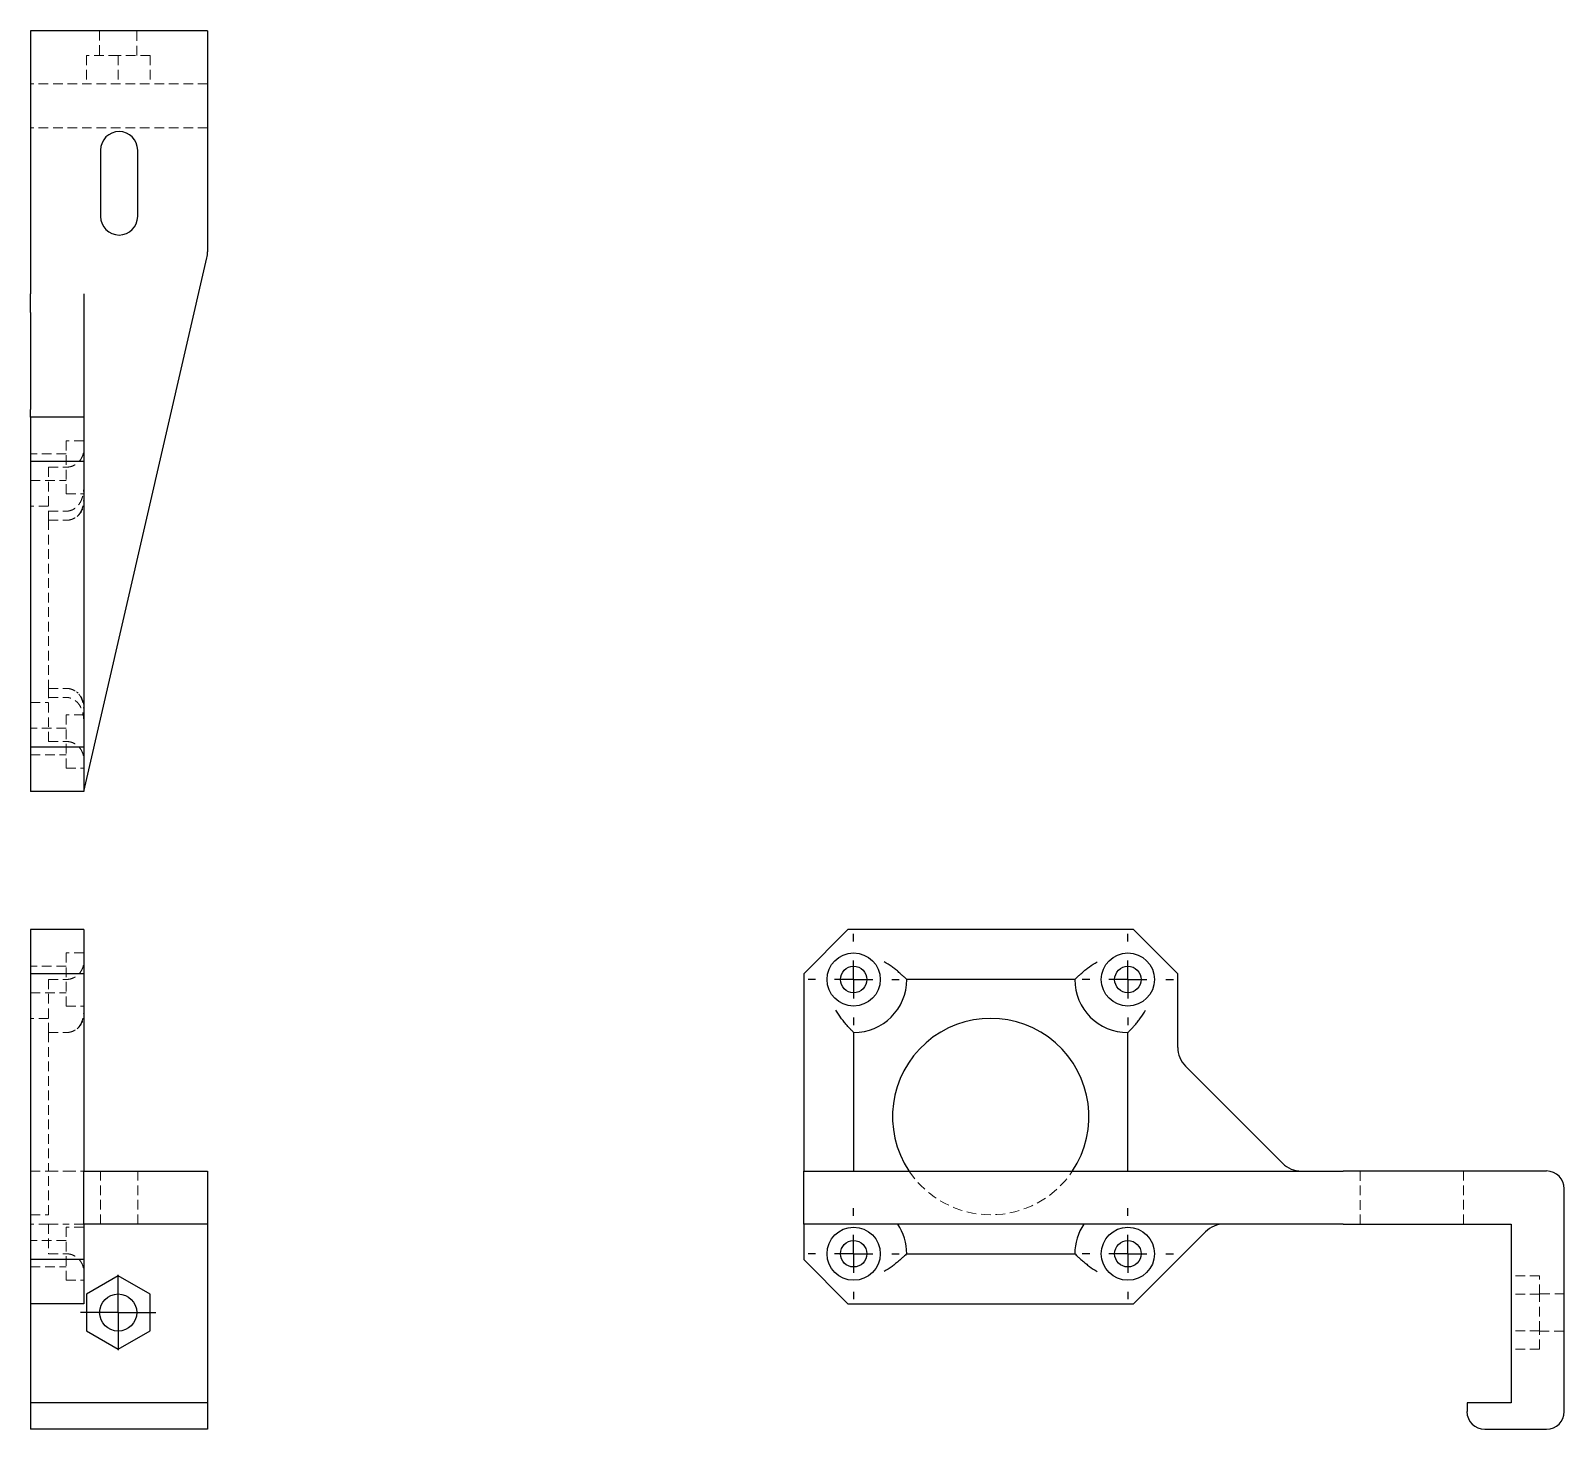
# Model space of a CAD drawing. Header units: millimetres. Extents: x 71 to 273, y 24 to 208.
import ezdxf

# ---------------------------------------------------------------- set-up
doc = ezdxf.new("R2010")
doc.units = ezdxf.units.MM
doc.linetypes.add('HIDDEN', pattern=[1.905, 1.27, -0.635])
doc.layers.add('10', color=7, linetype='Continuous')

# ---------------------------------------------------------------- blocks, each defined once
blk = doc.blocks.new('SW_CENTERMARKSYMBOL_0')
at = {"layer": '10', "color": 0}
for p, q in [((0, 2.5), (0, 4.94)), ((0, 0), (0, 2.5)), ((-2.5, 0), (-4.94, 0)), ((0, 0), (-2.5, 0)), ((0, 0), (0, -2.5)), ((0, 0), (2.5, 0)), ((2.5, 0), (4.94, 0)), ((0, -2.5), (0, -4.94))]:
    blk.add_line(p, q, dxfattribs=at)
blk = doc.blocks.new('SW_CENTERMARKSYMBOL_1')
at = {"layer": '10', "color": 0}
for p, q in [((0, 5), (0, 5.99)), ((0, 0), (0, 2.5)), ((-5, 0), (-5.99, 0)), ((0, 0), (-2.5, 0)), ((0, 0), (0, -2.5)), ((0, 0), (2.5, 0)), ((5, 0), (5.99, 0)), ((0, -5), (0, -5.99))]:
    blk.add_line(p, q, dxfattribs=at)
blk = doc.blocks.new('SW_CENTERMARKSYMBOL_2')
at = {"layer": '10', "color": 0}
for p, q in [((0, 5), (0, 5.99)), ((0, 0), (0, 2.5)), ((-5, 0), (-5.99, 0)), ((0, 0), (-2.5, 0)), ((0, 0), (0, -2.5)), ((0, 0), (2.5, 0)), ((5, 0), (5.99, 0)), ((0, -5), (0, -5.99))]:
    blk.add_line(p, q, dxfattribs=at)
blk = doc.blocks.new('SW_CENTERMARKSYMBOL_3')
at = {"layer": '10', "color": 0}
for p, q in [((0, 5), (0, 5.99)), ((0, 0), (0, 2.5)), ((-5, 0), (-5.99, 0)), ((0, 0), (-2.5, 0)), ((0, 0), (0, -2.5)), ((0, 0), (2.5, 0)), ((5, 0), (5.99, 0)), ((0, -5), (0, -5.99))]:
    blk.add_line(p, q, dxfattribs=at)
blk = doc.blocks.new('SW_CENTERMARKSYMBOL_4')
at = {"layer": '10', "color": 0}
for p, q in [((0, 5), (0, 5.99)), ((0, 0), (0, 2.5)), ((-5, 0), (-5.99, 0)), ((0, 0), (-2.5, 0)), ((0, 0), (0, -2.5)), ((0, 0), (2.5, 0)), ((5, 0), (5.99, 0)), ((0, -5), (0, -5.99))]:
    blk.add_line(p, q, dxfattribs=at)

msp = doc.modelspace()

# ---------------------------------------------------------------- linework, layer by layer
at = {"color": 7, "linetype": 'Continuous', "lineweight": 25}
for p, q in [((94.63, 208), (71.37, 208)), ((71.37, 208), (71.37, 205.67)), ((94.63, 208), (94.63, 205.67)), ((71.37, 205.67), (71.37, 173.43)), ((94.63, 205.67), (94.63, 178.91)), ((80.56, 192.3), (80.56, 183.58)), ((85.44, 183.58), (85.44, 192.3)), ((78.35, 108), (94.54, 178.13)), ((71.37, 170.97), (71.37, 173.43)), ((78.35, 173.43), (78.35, 170.97)), ((71.37, 170.97), (71.37, 158.21)), ((78.35, 170.97), (78.35, 158.21)), ((71.37, 157.19), (71.37, 158.21)), ((78.35, 158.21), (78.35, 157.19)), ((78.35, 157.19), (71.37, 157.19)), ((71.37, 157.19), (71.37, 151.37)), ((78.35, 157.19), (78.35, 151.37)), ((78.35, 151.37), (71.37, 151.37)), ((71.37, 151.37), (71.37, 113.81)), ((78.35, 151.37), (78.35, 113.81)), ((78.35, 113.81), (71.37, 113.81)), ((71.37, 113.81), (71.37, 108)), ((78.35, 113.81), (78.35, 108)), ((78.35, 108), (71.37, 108)), ((78.35, 89.85), (71.37, 89.85)), ((71.37, 89.85), (71.37, 84.03)), ((78.35, 89.85), (78.35, 84.03)), ((178.81, 89.85), (173, 84.03)), ((216.37, 89.85), (178.81, 89.85)), ((222.19, 84.03), (216.37, 89.85)), ((78.35, 84.03), (71.37, 84.03)), ((71.37, 84.03), (71.37, 46.48)), ((78.35, 84.03), (78.35, 58.1)), ((173, 84.03), (173, 58.1)), ((208.64, 83.28), (186.55, 83.28)), ((222.19, 74.35), (222.19, 84.03)), ((179.57, 76.3), (179.57, 58.1)), ((215.62, 58.1), (215.62, 76.3)), ((235.97, 59.13), (223.21, 71.89)), ((78.35, 51.13), (78.35, 58.1)), ((78.35, 58.1), (94.54, 58.1)), ((94.54, 58.1), (94.63, 58.1)), ((94.63, 58.1), (94.63, 51.13)), ((173, 51.13), (173, 58.1)), ((173, 58.1), (243.13, 58.1)), ((243.13, 58.1), (243.91, 58.1)), ((270.67, 58.1), (243.91, 58.1)), ((273, 26.48), (273, 55.78)), ((94.54, 51.13), (78.35, 51.13)), ((78.35, 51.13), (78.35, 46.48)), ((94.63, 51.13), (94.54, 51.13)), ((94.63, 51.13), (94.63, 27.64)), ((243.13, 51.13), (173, 51.13)), ((173, 51.13), (173, 46.48)), ((243.91, 51.13), (243.13, 51.13)), ((243.91, 51.13), (266.02, 51.13)), ((266.02, 51.13), (266.02, 27.64)), ((216.37, 40.66), (225.82, 50.11)), ((78.35, 46.48), (71.37, 46.48)), ((71.37, 46.48), (71.37, 40.66)), ((78.35, 46.48), (78.35, 40.66)), ((173, 46.48), (178.81, 40.66)), ((186.55, 47.23), (208.64, 47.23)), ((82.88, 44.33), (78.7, 41.92)), ((87.07, 41.92), (82.88, 44.33)), ((78.35, 40.66), (71.37, 40.66)), ((71.37, 40.66), (71.37, 27.64)), ((78.7, 41.92), (78.7, 37.08)), ((87.07, 37.08), (87.07, 41.92)), ((178.81, 40.66), (216.37, 40.66)), ((78.7, 37.08), (82.88, 34.67)), ((82.88, 34.67), (87.07, 37.08)), ((94.63, 27.64), (71.37, 27.64)), ((71.37, 27.64), (71.37, 26.48)), ((71.37, 26.48), (71.37, 24.15)), ((94.63, 27.64), (94.63, 26.48)), ((94.63, 26.48), (94.63, 24.15)), ((260.21, 27.64), (260.21, 26.48)), ((266.02, 27.64), (260.21, 27.64)), ((94.63, 24.15), (71.37, 24.15)), ((262.53, 24.15), (270.67, 24.15))]:
    msp.add_line(p, q, dxfattribs=at)
at = {"color": 7, "linetype": 'HIDDEN', "lineweight": 18}
for p, q in [((80.44, 208), (80.44, 204.74)), ((85.33, 204.74), (85.33, 208)), ((82.88, 204.74), (78.7, 204.74)), ((78.7, 204.74), (78.7, 201.02)), ((82.88, 204.74), (82.88, 201.02)), ((87.07, 204.74), (82.88, 204.74)), ((87.07, 204.74), (87.07, 201.02)), ((94.63, 201.02), (71.37, 201.02)), ((94.63, 195.21), (71.37, 195.21)), ((76.02, 154.1), (76.02, 147.13)), ((78.35, 154.1), (76.02, 154.1)), ((76.02, 152.36), (71.37, 152.36)), ((73.7, 150.62), (76.02, 150.62)), ((73.7, 150.62), (73.7, 143.64)), ((71.37, 148.87), (76.02, 148.87)), ((73.7, 145.5), (71.37, 145.5)), ((76.02, 147.13), (78.35, 147.13)), ((73.7, 144.83), (76.02, 144.83)), ((73.7, 143.64), (76.02, 143.64)), ((73.7, 143.64), (73.7, 121.55)), ((73.7, 121.55), (76.02, 121.55)), ((73.7, 121.55), (73.7, 114.57)), ((71.37, 119.69), (73.7, 119.69)), ((73.7, 120.36), (76.02, 120.36)), ((76.02, 118.06), (76.02, 111.08)), ((78.35, 118.06), (76.02, 118.06)), ((76.02, 116.31), (71.37, 116.31)), ((73.7, 114.57), (76.02, 114.57)), ((71.37, 112.83), (76.02, 112.83)), ((76.02, 111.08), (78.35, 111.08)), ((76.02, 86.77), (76.02, 79.79)), ((78.35, 86.77), (76.02, 86.77)), ((76.02, 85.02), (71.37, 85.02)), ((73.7, 83.28), (76.02, 83.28)), ((73.7, 83.28), (73.7, 76.3)), ((71.37, 81.53), (76.02, 81.53)), ((76.02, 79.79), (78.35, 79.79)), ((73.7, 78.16), (71.37, 78.16)), ((73.7, 76.3), (76.02, 76.3)), ((73.7, 76.3), (73.7, 58.1)), ((71.37, 58.1), (73.7, 58.1)), ((73.7, 58.1), (76.02, 58.1)), ((73.7, 52.35), (73.7, 58.1)), ((76.02, 58.1), (78.35, 58.1)), ((80.56, 51.13), (80.56, 58.1)), ((85.44, 51.13), (85.44, 58.1)), ((246.14, 58.1), (246.14, 51.13)), ((259.74, 51.13), (259.74, 58.1)), ((71.37, 52.35), (73.7, 52.35)), ((73.7, 51.13), (71.37, 51.13)), ((73.7, 51.13), (76.02, 51.13)), ((73.7, 51.13), (73.7, 47.23)), ((76.02, 50.72), (76.02, 43.74)), ((78.35, 50.72), (76.02, 50.72)), ((76.02, 48.98), (71.37, 48.98)), ((73.7, 47.23), (76.02, 47.23)), ((71.37, 45.49), (76.02, 45.49)), ((76.02, 43.74), (78.35, 43.74)), ((269.74, 44.33), (266.02, 44.33)), ((269.74, 41.92), (269.74, 44.33)), ((269.74, 41.92), (266.02, 41.92)), ((273, 41.94), (269.74, 41.94)), ((269.74, 37.08), (269.74, 41.92)), ((269.74, 37.08), (266.02, 37.08)), ((269.74, 34.67), (269.74, 37.08)), ((269.74, 37.06), (273, 37.06)), ((269.74, 34.67), (266.02, 34.67))]:
    msp.add_line(p, q, dxfattribs=at)
at = {"color": 7, "linetype": 'HIDDEN', "lineweight": 18, "flags": 128}
msp.add_lwpolyline([(76.78, 121.42), (76.4, 121.52), (75.94, 121.54)], dxfattribs=at)
at = {"color": 7, "linetype": 'Continuous', "lineweight": 25}
for centre, radius in [((179.57, 83.28), 3.49), ((215.62, 83.28), 3.49), ((179.57, 83.28), 1.74), ((215.62, 83.28), 1.74), ((179.57, 47.23), 3.49), ((215.62, 47.23), 3.49), ((179.57, 47.23), 1.74), ((215.62, 47.23), 1.74), ((82.88, 39.5), 2.44)]:
    msp.add_circle(centre, radius, dxfattribs=at)
for centre, radius, start, end in [((83, 192.3), 2.44, 0, 180), ((83, 183.58), 2.44, 180, 0), ((91.14, 178.91), 3.49, 347, 0), ((179.57, 83.28), 6.98, 270, 0), ((215.62, 83.28), 6.98, 180, 270), ((197.59, 65.26), 12.91, 326.3544, 213.6456), ((225.67, 74.35), 3.49, 180, 225), ((238.43, 61.59), 3.49, 225, 270), ((270.67, 55.78), 2.33, 0, 90), ((179.57, 47.23), 6.98, 0, 33.9406), ((215.62, 47.23), 6.98, 146.0594, 180), ((228.28, 47.64), 3.49, 90, 135), ((262.53, 26.48), 2.33, 180, 270), ((270.67, 26.48), 2.33, 270, 0)]:
    msp.add_arc(centre, radius, start, end, dxfattribs=at)
at = {"color": 7, "linetype": 'HIDDEN', "lineweight": 18}
for centre, radius, start, end in [((76.02, 145.97), 2.33, 308.374, 0), ((76.02, 119.22), 2.33, 0, 53.6904), ((76.02, 78.63), 2.33, 308.374, 0), ((197.59, 65.26), 12.91, 213.6456, 326.3544)]:
    msp.add_arc(centre, radius, start, end, dxfattribs=at)
for points, knots in [([(76.02, 150.62), (76.23, 150.62), (76.43, 150.64), (76.82, 150.75), (76.99, 150.82), (77.32, 151), (77.45, 151.1), (77.7, 151.32), (77.8, 151.44), (77.98, 151.68), (78.05, 151.8), (78.17, 152.04), (78.22, 152.16), (78.32, 152.51), (78.35, 152.74), (78.35, 152.94)], [0, 0, 0, 0, 0.125, 0.125, 0.25, 0.25, 0.375, 0.375, 0.5, 0.5, 0.625, 0.625, 0.75, 0.75, 1, 1, 1, 1]), ([(76.02, 144.83), (76.21, 144.83), (76.39, 144.86), (76.75, 144.96), (76.92, 145.04), (77.24, 145.24), (77.38, 145.36), (77.64, 145.63), (77.75, 145.78), (77.95, 146.09), (78.03, 146.26), (78.16, 146.61), (78.21, 146.79), (78.32, 147.33), (78.35, 147.7), (78.35, 148.07)], [0, 0, 0, 0, 0.125, 0.125, 0.25, 0.25, 0.375, 0.375, 0.5, 0.5, 0.625, 0.625, 0.75, 0.75, 1, 1, 1, 1]), ([(76.02, 143.64), (76.23, 143.64), (76.43, 143.67), (76.82, 143.77), (76.99, 143.85), (77.32, 144.03), (77.45, 144.14), (77.7, 144.38), (77.8, 144.52), (77.98, 144.8), (78.05, 144.94), (78.17, 145.25), (78.22, 145.41), (78.32, 145.89), (78.35, 146.24), (78.35, 146.59)], [0, 0, 0, 0, 0.125, 0.125, 0.25, 0.25, 0.375, 0.375, 0.5, 0.5, 0.625, 0.625, 0.75, 0.75, 1, 1, 1, 1]), ([(76.02, 121.55), (76.23, 121.55), (76.43, 121.52), (76.82, 121.41), (76.99, 121.34), (77.32, 121.15), (77.45, 121.04), (77.7, 120.8), (77.8, 120.67), (77.98, 120.39), (78.05, 120.24), (78.17, 119.94), (78.22, 119.78), (78.32, 119.29), (78.35, 118.95), (78.35, 118.6)], [0, 0, 0, 0, 0.125, 0.125, 0.25, 0.25, 0.375, 0.375, 0.5, 0.5, 0.625, 0.625, 0.75, 0.75, 1, 1, 1, 1]), ([(78.35, 117.11), (78.35, 117.48), (78.32, 117.85), (78.21, 118.39), (78.16, 118.57), (78.03, 118.92), (77.95, 119.09), (77.76, 119.41), (77.64, 119.56), (77.39, 119.83), (77.24, 119.95), (76.93, 120.14), (76.76, 120.22), (76.4, 120.33), (76.21, 120.36), (76.02, 120.36)], [0, 0, 0, 0, 0.25, 0.25, 0.375, 0.375, 0.5, 0.5, 0.625, 0.625, 0.75, 0.75, 0.875, 0.875, 1, 1, 1, 1]), ([(76.02, 114.57), (76.23, 114.57), (76.43, 114.54), (76.82, 114.44), (76.99, 114.37), (77.32, 114.19), (77.45, 114.08), (77.7, 113.86), (77.8, 113.75), (77.98, 113.51), (78.05, 113.39), (78.17, 113.14), (78.22, 113.02), (78.32, 112.67), (78.35, 112.45), (78.35, 112.24)], [0, 0, 0, 0, 0.125, 0.125, 0.25, 0.25, 0.375, 0.375, 0.5, 0.5, 0.625, 0.625, 0.75, 0.75, 1, 1, 1, 1]), ([(76.02, 83.28), (76.23, 83.28), (76.43, 83.31), (76.82, 83.41), (76.99, 83.48), (77.32, 83.66), (77.45, 83.76), (77.7, 83.98), (77.8, 84.1), (77.98, 84.34), (78.05, 84.46), (78.17, 84.7), (78.22, 84.83), (78.32, 85.18), (78.35, 85.4), (78.35, 85.6)], [0, 0, 0, 0, 0.125, 0.125, 0.25, 0.25, 0.375, 0.375, 0.5, 0.5, 0.625, 0.625, 0.75, 0.75, 1, 1, 1, 1]), ([(76.02, 76.3), (76.23, 76.3), (76.43, 76.33), (76.82, 76.43), (76.99, 76.51), (77.32, 76.7), (77.45, 76.8), (77.7, 77.05), (77.8, 77.18), (77.98, 77.46), (78.05, 77.6), (78.17, 77.91), (78.22, 78.07), (78.32, 78.56), (78.35, 78.9), (78.35, 79.25)], [0, 0, 0, 0, 0.125, 0.125, 0.25, 0.25, 0.375, 0.375, 0.5, 0.5, 0.625, 0.625, 0.75, 0.75, 1, 1, 1, 1]), ([(78.35, 51.13), (78.35, 51.13), (78.32, 51.13), (78.21, 51.13), (78.16, 51.13), (78.03, 51.13), (77.95, 51.13), (77.76, 51.13), (77.64, 51.13), (77.39, 51.13), (77.24, 51.13), (76.93, 51.13), (76.76, 51.13), (76.4, 51.13), (76.21, 51.13), (76.02, 51.13)], [0, 0, 0, 0, 0.25, 0.25, 0.375, 0.375, 0.5, 0.5, 0.625, 0.625, 0.75, 0.75, 0.875, 0.875, 1, 1, 1, 1]), ([(76.02, 47.23), (76.23, 47.23), (76.43, 47.21), (76.82, 47.1), (76.99, 47.03), (77.32, 46.85), (77.45, 46.75), (77.7, 46.53), (77.8, 46.41), (77.98, 46.17), (78.05, 46.05), (78.17, 45.81), (78.22, 45.69), (78.32, 45.33), (78.35, 45.11), (78.35, 44.91)], [0, 0, 0, 0, 0.125, 0.125, 0.25, 0.25, 0.375, 0.375, 0.5, 0.5, 0.625, 0.625, 0.75, 0.75, 1, 1, 1, 1])]:
    msp.add_open_spline(points, degree=3, knots=knots, dxfattribs=at)
at = {"color": 7, "linetype": 'Continuous', "lineweight": 25}
for points in [[(186.55, 83.28), (186.55, 83.28), (186.52, 83.31), (186.41, 83.41), (186.34, 83.48), (186.15, 83.66), (186.04, 83.76), (185.8, 83.98), (185.67, 84.1), (185.39, 84.34), (185.24, 84.46), (184.94, 84.7), (184.78, 84.83), (184.29, 85.18), (183.95, 85.4), (183.6, 85.6)], [(208.64, 83.28), (208.64, 83.28), (208.67, 83.31), (208.77, 83.41), (208.85, 83.48), (209.03, 83.66), (209.14, 83.76), (209.38, 83.98), (209.52, 84.1), (209.8, 84.34), (209.94, 84.46), (210.25, 84.7), (210.41, 84.83), (210.89, 85.18), (211.24, 85.4), (211.59, 85.6)], [(179.57, 76.3), (179.57, 76.3), (179.54, 76.33), (179.44, 76.43), (179.37, 76.51), (179.19, 76.7), (179.08, 76.8), (178.86, 77.05), (178.75, 77.18), (178.51, 77.46), (178.39, 77.6), (178.14, 77.91), (178.02, 78.07), (177.67, 78.56), (177.45, 78.9), (177.24, 79.25)], [(215.62, 76.3), (215.62, 76.3), (215.64, 76.33), (215.75, 76.43), (215.82, 76.51), (216, 76.7), (216.1, 76.8), (216.32, 77.05), (216.44, 77.18), (216.68, 77.46), (216.8, 77.6), (217.04, 77.91), (217.16, 78.07), (217.51, 78.56), (217.74, 78.9), (217.94, 79.25)], [(186.55, 47.23), (186.55, 47.23), (186.52, 47.21), (186.41, 47.1), (186.34, 47.03), (186.15, 46.85), (186.04, 46.75), (185.8, 46.53), (185.67, 46.41), (185.39, 46.17), (185.24, 46.05), (184.94, 45.81), (184.78, 45.69), (184.29, 45.33), (183.95, 45.11), (183.6, 44.91)], [(208.64, 47.23), (208.64, 47.23), (208.67, 47.21), (208.77, 47.1), (208.85, 47.03), (209.03, 46.85), (209.14, 46.75), (209.38, 46.53), (209.52, 46.41), (209.8, 46.17), (209.94, 46.05), (210.25, 45.81), (210.41, 45.69), (210.89, 45.33), (211.24, 45.11), (211.59, 44.91)]]:
    msp.add_open_spline(points, degree=3, knots=[0, 0, 0, 0, 0.125, 0.125, 0.25, 0.25, 0.375, 0.375, 0.5, 0.5, 0.625, 0.625, 0.75, 0.75, 1, 1, 1, 1], dxfattribs=at)

# ---------------------------------------------------------------- block references
at = {"layer": '10'}
for name, p in [('SW_CENTERMARKSYMBOL_3', (179.57, 83.28)), ('SW_CENTERMARKSYMBOL_4', (215.62, 83.28)), ('SW_CENTERMARKSYMBOL_1', (179.57, 47.23)), ('SW_CENTERMARKSYMBOL_2', (215.62, 47.23)), ('SW_CENTERMARKSYMBOL_0', (82.88, 39.5))]:
    msp.add_blockref(name, p, dxfattribs=at)

doc.saveas('drawing.dxf')
